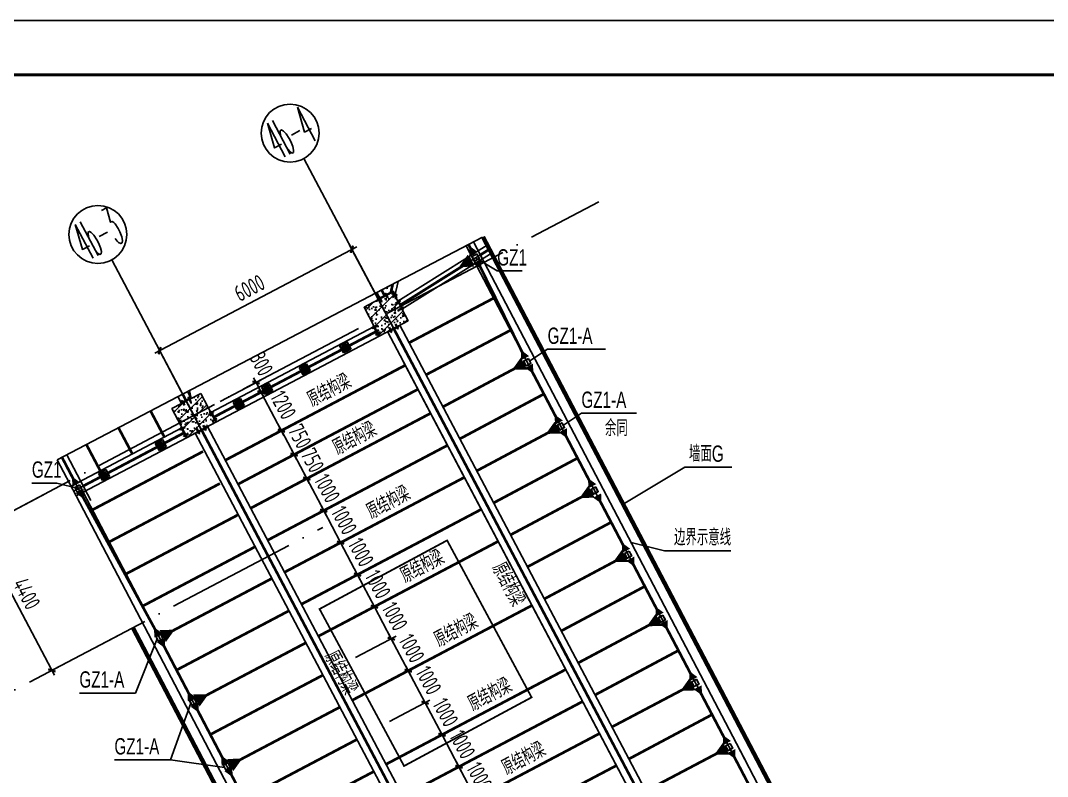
# Model space of a CAD drawing. Extents: x -803796 to -501762, y -1479216 to -846035.
# Drawn here: x -576215 to -547859, y -1154257 to -1133376 of the extents above; entities that cross this region are included whole.
import ezdxf
from ezdxf.enums import TextEntityAlignment as Align

# ---------------------------------------------------------------- set-up
doc = ezdxf.new("R2010")
doc.units = 0
doc.header["$LTSCALE"] = 1500
for name, pattern in [('5102-12$0$5102-12$0$5102-12$0$DASH', [0.35, 0.25, -0.1]), ('ACAD_ISO04W100', [30, 24, -3, 0, -3]), ('CENTER', [2, 1.25, -0.25, 0.25, -0.25]), ('XREF-GRID-04区$0$ACAD_ISO04W100', [30, 24, -3, 0, -3])]:
    doc.linetypes.add(name, pattern=pattern)
doc.layers.get('0').update_dxf_attribs({"linetype": 'CONTINUOUS'})
doc.layers.get('Defpoints').update_dxf_attribs({"linetype": 'CONTINUOUS'})
for name, color, linetype in [('A-DOTE', 14, 'ACAD_ISO04W100'), ('AR-INT DECO', 140, 'CONTINUOUS'), ('BORDER', 7, 'CONTINUOUS'), ('C18', 4, 'CENTER'), ('DIM', 3, 'CONTINUOUS'), ('HATCH', 254, 'CONTINUOUS'), ('L18', 6, 'CONTINUOUS'), ('L25', 7, 'CONTINUOUS'), ('M3', 2, 'CONTINUOUS'), ('P-WALL-NEW', 4, 'CONTINUOUS'), ('P-WALL-ORIG', 6, 'CONTINUOUS'), ('P-银幕', 3, 'CONTINUOUS'), ('STPM_RBEAM_SIG', 2, 'CONTINUOUS'), ('STPM_SBEAM_THICK', 2, 'CONTINUOUS'), ('struc', 161, 'CONTINUOUS'), ('TEXT', 7, 'CONTINUOUS'), ('XREF-GRID-04区$0$A-DOTE', 14, 'XREF-GRID-04区$0$ACAD_ISO04W100'), ('XREF-GRID-04区$0$AXIS', 3, 'CONTINUOUS')]:
    doc.layers.add(name, color=color, linetype=linetype)
doc.layers.add('点画线', color=1, linetype='CENTER', lineweight=13)
doc.layers.add('粗实线', color=7, linetype='CONTINUOUS', lineweight=30)
doc.styles.add('TSSD_Dimension', font='Tssdeng.shx', dxfattribs={"width": 0.7, "bigfont": 'hztxt.shx'})
doc.styles.add('TSSD_Label', font='tj03-romans1.shx', dxfattribs={"width": 0.7, "bigfont": 'hztxt.shx'})
doc.styles.add('TSSD_NORM', font='tssdeng.shx', dxfattribs={"width": 0.7, "bigfont": 'hztxt.shx'})
doc.styles.add('XREF-GRID-04区$0$_TCH_AXIS', font='COMPLEX', dxfattribs={"bigfont": 'GBCBIG'})
doc.dimstyles.new('TSSD_150_150', dxfattribs={"dimtxt": 450, "dimasz": 150, "dimexe": 150, "dimexo": 375, "dimgap": 150, "dimtad": 1, "dimdec": 0, "dimzin": 0, "dimdsep": 46, "dimtxsty": 'TSSD_Dimension', "dimblk": 'ARCHTICK', "dimblk1": 'ARCHTICK', "dimblk2": 'ARCHTICK', "dimcen": 0, "dimdle": 150, "dimclrt": 7, "dimadec": 0, "dimazin": 0, "dimtfac": 1, "dimtdec": 0, "dimtix": 1, "dimtmove": 2, "dimatfit": 3, "dimfxl": 1, "dimtolj": 1, "dimtzin": 0, "dimarcsym": 0})
pattern_1 = [(50, (-405757.94, -1261522.15), (358.6301, -31.37607), [37.5, -412.5]), (355, (-405757.94, -1261522.15), (-69.37567, 376.09607), [30, -330]), (100.4514, (-405728.05, -1261524.77), (289.2547, 344.7198), [31.8701, -350.57106]), (46.1842, (-405757.94, -1261422.15), (533.6205, -82.7595), [56.25, -618.75]), (96.6356, (-405713.47, -1261429.05), (467.3314, 487.059), [47.8051, -525.8565]), (351.1842, (-405757.94, -1261422.15), (467.331, 487.0593), [45, -495]), (21, (-405707.94, -1261447.15), (298.45353, -201.30945), [37.5, -412.5]), (326, (-405707.94, -1261447.15), (121.65767, 362.575), [30, -330]), (71.4514, (-405683.07, -1261463.93), (420.1113, 161.26525), [31.8701, -350.57106]), (37.5, (-405757.94, -1261522.15), (6.07993, 166.44693), [0, -326, 0, -335, 0, -331.25]), (7.5, (-405757.94, -1261522.15), (131.53477, 197.20586), [0, -191, 0, -318.5, 0, -126.25]), (327.5, (-405869.44, -1261522.15), (266.91122, -11.27744), [0, -125, 0, -390, 0, -517.5]), (317.5, (-405919.44, -1261522.15), (291.59308, 50.0525), [0, -162.5, 0, -259, 0, -367.5]), (45, (-405757.94, -1261522.15), (-176.7767, 176.7767), [])]

# ---------------------------------------------------------------- blocks, each defined once
blk = doc.blocks.new('A$C47E14B26')
at = {"layer": '点画线'}
for p, q in [((358, 912), (358, -1338)), ((1483, -213), (-767, -213))]:
    blk.add_line(p, q, dxfattribs=at)
at = {"layer": '粗实线'}
for p, q in [((-767, 912), (1483, 912)), ((-767, 912), (-767, -1338)), ((-317, -813), (-317, 387)), ((-167, -813), (-167, 387)), ((883, -813), (883, 387)), ((1033, 387), (1033, -813)), ((1483, 912), (1483, -1338)), ((-767, -1338), (1483, -1338))]:
    blk.add_line(p, q, dxfattribs=at)
for centre, start, end in [((-242, 387), 0, 180), ((958, 387), 0, 180), ((-242, -813), 180, 0), ((958, -813), 180, 0)]:
    blk.add_arc(centre, 75, start, end, dxfattribs=at)
blk = doc.blocks.new('gdf')
h = blk.add_hatch(color=4)
edge = h.paths.add_edge_path()
edge.add_arc((75802667.5, 175120681), 80, 0, 360)
at = {"color": 4}
blk.add_circle((75802667.5, 175120681), 80, dxfattribs=at)
blk = doc.blocks.new('_ArchTick')
at = {"color": 0, "linetype": 'ByBlock', "const_width": 0.4}
blk.add_lwpolyline([(-0.5, -0.5), (0.5, 0.5)], dxfattribs=at)
blk = doc.blocks.new('*D765')
at = {"layer": 'Defpoints', "color": 0, "transparency": 16777216}
for p in [(-575170, -1146258), (-577404, -1147437), (-573116, -1150149)]:
    blk.add_point(p, dxfattribs=at)
at = {"layer": 'DIM', "color": 0, "lineweight": -2, "transparency": 16777216}
for p, q in [((-575502, -1146433), (-577536, -1147507)), ((-575280, -1151461), (-577474, -1147304)), ((-573448, -1150324), (-575482, -1151398))]:
    blk.add_line(p, q, dxfattribs=at)
at = {"layer": 'DIM', "color": 0, "lineweight": -2, "transparency": 16777216, "xscale": 150, "yscale": 150, "zscale": 150}
for p, rotation in [((-577404, -1147437), 117.8262450789864), ((-575350, -1151328), 297.8262450789863)]:
    blk.add_blockref('_ArchTick', p, dxfattribs=dict(at, rotation=rotation))
at = {"layer": 'DIM', "color": 7, "transparency": 16777216, "insert": (-576045, -1149207), "char_height": 450, "attachment_point": 5, "rotation": 297.8262, "style": 'TSSD_Dimension'}
blk.add_mtext('\\A1;4400', dxfattribs=at)
blk = doc.blocks.new('*D766')
at = {"layer": 'Defpoints', "color": 0, "transparency": 16777216}
for p in [(-567066, -1139694), (-566122, -1141482), (-571429, -1144283)]:
    blk.add_point(p, dxfattribs=at)
at = {"layer": 'DIM', "color": 0, "lineweight": -2, "transparency": 16777216}
for p, q in [((-566297, -1141151), (-567136, -1139562)), ((-572505, -1142565), (-566933, -1139624)), ((-571604, -1143951), (-572442, -1142363))]:
    blk.add_line(p, q, dxfattribs=at)
at = {"layer": 'DIM', "color": 0, "lineweight": -2, "transparency": 16777216, "xscale": 150, "yscale": 150, "zscale": 150}
for p, rotation in [((-567066, -1139694), 27.82624507860086), ((-572372, -1142495), 207.8262450786009)]:
    blk.add_blockref('_ArchTick', p, dxfattribs=dict(at, rotation=rotation))
at = {"layer": 'DIM', "color": 7, "transparency": 16777216, "insert": (-569894, -1140763), "char_height": 450, "attachment_point": 5, "rotation": 27.8262, "style": 'TSSD_Dimension'}
blk.add_mtext('\\A1;6000', dxfattribs=at)
blk = doc.blocks.new('LMM12A')
at = {"layer": 'L18'}
for p, q in [((0, 8), (0, -8)), ((10, 10), (1, 10)), ((10, 5), (1, 5)), ((11, 8), (11, -8)), ((10, -5), (1, -5)), ((10, -10), (1, -10))]:
    blk.add_line(p, q, dxfattribs=at)
for centre, radius, start, end in [((4, 8), 3.74, 136, 224), ((13, 0), 13.4, 157.1584, 202.8416), ((7, 8), 3.74, 316, 44), ((-3, 0), 13.4, 337.1584, 22.8416), ((4, -8), 3.74, 136, 224), ((7, -8), 3.74, 316, 44)]:
    blk.add_arc(centre, radius, start, end, dxfattribs=at)
blk = doc.blocks.new('A$C40232FC0')
blk.add_lwpolyline([(0, 82), (300, 82), (300, 102), (0, 102)], close=True)
at = {"layer": 'C18'}
for p, q in [((50, 0), (50, 145)), ((250, 0), (250, 145))]:
    blk.add_line(p, q, dxfattribs=at)
at = {"layer": 'L18'}
for p, q in [((39, 0), (39, 102)), ((41, 127), (41, 149)), ((41, 149), (59, 149)), ((43, 0), (43, 102)), ((45, 128), (45, 149)), ((55, 128), (55, 149)), ((57, 0), (57, 102)), ((59, 127), (59, 149)), ((60, 0), (60, 102)), ((239, 0), (239, 102)), ((241, 127), (241, 149)), ((241, 149), (259, 149)), ((243, 0), (243, 102)), ((245, 128), (245, 149)), ((255, 128), (255, 149)), ((257, 0), (257, 102)), ((259, 127), (259, 149)), ((260, 0), (260, 102))]:
    blk.add_line(p, q, dxfattribs=at)
at = {"layer": 'L25'}
for p, q in [((17, 102), (17, 110)), ((17, 110), (83, 110)), ((83, 102), (17, 102)), ((83, 110), (83, 102)), ((217, 102), (217, 110)), ((217, 110), (283, 110)), ((283, 102), (217, 102)), ((283, 110), (283, 102))]:
    blk.add_line(p, q, dxfattribs=at)
at = {"layer": 'L18', "extrusion": (0, 0, -1), "xscale": 1.666666666686069, "yscale": 1.666666666686069, "zscale": -1.666666666666666, "rotation": 90}
for p in [(-50, 110), (-250, 110)]:
    blk.add_blockref('LMM12A', p, dxfattribs=at)
blk = doc.blocks.new('A$C5A2A551F')
blk.add_lwpolyline([(1900, 5168), (1900, 668), (0, 668), (0, 468), (2100, 468), (2100, 5168)], close=True)
at = {"layer": 'C18'}
for p, q in [((1080, 4668), (2525, 4668)), ((700, 1488), (700, 43)), ((1080, 2668), (2525, 2668))]:
    blk.add_line(p, q, dxfattribs=at)
at = {"layer": 'L18'}
for p, q in [((1080, 4773), (2100, 4773)), ((1080, 4740), (2100, 4740)), ((1080, 4596), (2100, 4596)), ((1080, 4563), (2100, 4563)), ((2346, 4755), (2568, 4755)), ((2346, 4581), (2568, 4581)), ((2363, 4722), (2568, 4722)), ((2363, 4615), (2568, 4615)), ((2568, 4755), (2568, 4581)), ((595, 1488), (595, 468)), ((613, 222), (613, 0)), ((787, 0), (613, 0)), ((628, 1488), (628, 468)), ((647, 205), (647, 0)), ((754, 205), (754, 0)), ((772, 1488), (772, 468)), ((787, 222), (787, 0)), ((805, 1488), (805, 468)), ((1080, 2773), (2100, 2773)), ((1080, 2740), (2100, 2740)), ((1080, 2596), (2100, 2596)), ((1080, 2563), (2100, 2563)), ((2346, 2755), (2568, 2755)), ((2346, 2581), (2568, 2581)), ((2363, 2722), (2568, 2722)), ((2363, 2615), (2568, 2615)), ((2568, 2755), (2568, 2581))]:
    blk.add_line(p, q, dxfattribs=at)
at = {"layer": 'L25'}
for p, q in [((2100, 4335), (2100, 5001)), ((2100, 5001), (2183, 5001)), ((2183, 4335), (2100, 4335)), ((2100, 2335), (2100, 3001)), ((2100, 3001), (2183, 3001)), ((2183, 5001), (2183, 4335)), ((2183, 3001), (2183, 2335)), ((367, 468), (1033, 468)), ((367, 385), (367, 468)), ((1033, 385), (367, 385)), ((1033, 468), (1033, 385)), ((2183, 2335), (2100, 2335))]:
    blk.add_line(p, q, dxfattribs=at)
at = {"layer": 'L18', "extrusion": (0, 0, -1), "xscale": 16.66666666686069, "yscale": 16.66666666686069, "zscale": -16.66666666666666}
for p, rotation in [((-2183, 4668), 180.000010487033), ((-2183, 2668), 180.000010487033), ((-700, 385), 270.000010487033)]:
    blk.add_blockref('LMM12A', p, dxfattribs=dict(at, rotation=rotation))
blk = doc.blocks.new('*D749')
at = {"layer": 'Defpoints', "color": 0, "transparency": 16777216}
for p in [(-570891, -1144338, -3), (-569011, -1144703), (-570330, -1145400)]:
    blk.add_point(p, dxfattribs=at)
at = {"layer": 'DIM', "color": 0, "lineweight": -2, "transparency": 16777216}
for p, q in [((-570559, -1144163), (-569438, -1143572)), ((-569641, -1143509), (-568941, -1144836)), ((-569999, -1145224), (-568878, -1144633))]:
    blk.add_line(p, q, dxfattribs=at)
at = {"layer": 'DIM', "color": 0, "lineweight": -2, "transparency": 16777216, "xscale": 150, "yscale": 150, "zscale": 150}
for p, rotation in [((-569571, -1143642), 117.8262450789461), ((-569011, -1144703), 297.826245078946)]:
    blk.add_blockref('_ArchTick', p, dxfattribs=dict(at, rotation=rotation))
at = {"layer": 'DIM', "color": 7, "transparency": 16777216, "insert": (-568959, -1143997), "char_height": 450, "attachment_point": 5, "rotation": 297.8262, "style": 'TSSD_Dimension'}
blk.add_mtext('\\A1;1200', dxfattribs=at)
blk = doc.blocks.new('*D750')
at = {"layer": 'Defpoints', "color": 0, "transparency": 16777216}
for p in [(-569711, -1143376), (-571031, -1144073), (-570891, -1144338)]:
    blk.add_point(p, dxfattribs=at)
at = {"layer": 'DIM', "color": 0, "lineweight": -2, "transparency": 16777216}
for p, q in [((-569711, -1143376), (-569781, -1143244)), ((-570699, -1143898), (-569578, -1143306)), ((-570559, -1144163), (-569438, -1143572)), ((-569571, -1143642), (-569711, -1143376)), ((-569571, -1143642), (-569501, -1143774))]:
    blk.add_line(p, q, dxfattribs=at)
at = {"layer": 'DIM', "color": 0, "lineweight": -2, "transparency": 16777216, "xscale": 150, "yscale": 150, "zscale": 150}
for p, rotation in [((-569711, -1143376), 297.8262450789403), ((-569571, -1143642), 117.8262450789404)]:
    blk.add_blockref('_ArchTick', p, dxfattribs=dict(at, rotation=rotation))
at = {"layer": 'DIM', "color": 7, "transparency": 16777216, "insert": (-569560, -1142859), "char_height": 450, "attachment_point": 5, "rotation": 297.8262, "style": 'TSSD_Dimension'}
blk.add_mtext('\\A1;300', dxfattribs=at)
blk = doc.blocks.new('*D751')
at = {"layer": 'Defpoints', "color": 0, "transparency": 16777216}
for p in [(-570330, -1145400), (-568661, -1145366), (-569980, -1146063)]:
    blk.add_point(p, dxfattribs=at)
at = {"layer": 'DIM', "color": 0, "lineweight": -2, "transparency": 16777216}
for p, q in [((-569999, -1145224), (-568878, -1144633)), ((-569011, -1144703), (-569081, -1144570)), ((-569011, -1144703), (-568661, -1145366)), ((-569649, -1145888), (-568528, -1145296)), ((-568661, -1145366), (-568591, -1145499))]:
    blk.add_line(p, q, dxfattribs=at)
at = {"layer": 'DIM', "color": 0, "lineweight": -2, "transparency": 16777216, "xscale": 150, "yscale": 150, "zscale": 150}
for p, rotation in [((-569011, -1144703), 297.8262450789006), ((-568661, -1145366), 117.8262450789006)]:
    blk.add_blockref('_ArchTick', p, dxfattribs=dict(at, rotation=rotation))
at = {"layer": 'DIM', "color": 7, "transparency": 16777216, "insert": (-568504, -1144860), "char_height": 450, "attachment_point": 5, "rotation": 297.8262, "style": 'TSSD_Dimension'}
blk.add_mtext('\\A1;750', dxfattribs=at)
blk = doc.blocks.new('*D752')
at = {"layer": 'Defpoints', "color": 0, "transparency": 16777216}
for p in [(-569980, -1146063), (-568311, -1146029), (-569630, -1146726)]:
    blk.add_point(p, dxfattribs=at)
at = {"layer": 'DIM', "color": 0, "lineweight": -2, "transparency": 16777216}
for p, q in [((-568661, -1145366), (-568731, -1145234)), ((-569649, -1145888), (-568528, -1145296)), ((-568661, -1145366), (-568311, -1146029)), ((-569299, -1146551), (-568178, -1145959)), ((-568311, -1146029), (-568241, -1146162))]:
    blk.add_line(p, q, dxfattribs=at)
at = {"layer": 'DIM', "color": 0, "lineweight": -2, "transparency": 16777216, "xscale": 150, "yscale": 150, "zscale": 150}
for p, rotation in [((-568661, -1145366), 297.8262450781705), ((-568311, -1146029), 117.8262450781705)]:
    blk.add_blockref('_ArchTick', p, dxfattribs=dict(at, rotation=rotation))
at = {"layer": 'DIM', "color": 7, "transparency": 16777216, "insert": (-568154, -1145523), "char_height": 450, "attachment_point": 5, "rotation": 297.8262, "style": 'TSSD_Dimension'}
blk.add_mtext('\\A1;750', dxfattribs=at)
blk = doc.blocks.new('*D753')
at = {"layer": 'Defpoints', "color": 0, "transparency": 16777216}
for p in [(-569630, -1146726), (-567844, -1146914), (-569163, -1147610)]:
    blk.add_point(p, dxfattribs=at)
at = {"layer": 'DIM', "color": 0, "lineweight": -2, "transparency": 16777216}
for p, q in [((-569299, -1146551), (-568178, -1145959)), ((-568311, -1146029), (-568381, -1145897)), ((-568311, -1146029), (-567844, -1146914)), ((-568832, -1147435), (-567711, -1146844)), ((-567844, -1146914), (-567774, -1147047))]:
    blk.add_line(p, q, dxfattribs=at)
at = {"layer": 'DIM', "color": 0, "lineweight": -2, "transparency": 16777216, "xscale": 150, "yscale": 150, "zscale": 150}
for p, rotation in [((-568311, -1146029), 297.8262450781705), ((-567844, -1146914), 117.8262450781705)]:
    blk.add_blockref('_ArchTick', p, dxfattribs=dict(at, rotation=rotation))
at = {"layer": 'DIM', "color": 7, "transparency": 16777216, "insert": (-567746, -1146297), "char_height": 450, "attachment_point": 5, "rotation": 297.8262, "style": 'TSSD_Dimension'}
blk.add_mtext('\\A1;1000', dxfattribs=at)
blk = doc.blocks.new('*D754')
at = {"layer": 'Defpoints', "color": 0, "transparency": 16777216}
for p in [(-569163, -1147610), (-567377, -1147798), (-568697, -1148495)]:
    blk.add_point(p, dxfattribs=at)
at = {"layer": 'DIM', "color": 0, "lineweight": -2, "transparency": 16777216}
for p, q in [((-568832, -1147435), (-567711, -1146844)), ((-567844, -1146914), (-567914, -1146781)), ((-567844, -1146914), (-567377, -1147798)), ((-568365, -1148320), (-567244, -1147728)), ((-567377, -1147798), (-567307, -1147931))]:
    blk.add_line(p, q, dxfattribs=at)
at = {"layer": 'DIM', "color": 0, "lineweight": -2, "transparency": 16777216, "xscale": 150, "yscale": 150, "zscale": 150}
for p, rotation in [((-567844, -1146914), 297.8262450781705), ((-567377, -1147798), 117.8262450781705)]:
    blk.add_blockref('_ArchTick', p, dxfattribs=dict(at, rotation=rotation))
at = {"layer": 'DIM', "color": 7, "transparency": 16777216, "insert": (-567279, -1147181), "char_height": 450, "attachment_point": 5, "rotation": 297.8262, "style": 'TSSD_Dimension'}
blk.add_mtext('\\A1;1000', dxfattribs=at)
blk = doc.blocks.new('*D755')
at = {"layer": 'Defpoints', "color": 0, "transparency": 16777216}
for p in [(-568697, -1148495), (-566910, -1148683), (-568230, -1149379)]:
    blk.add_point(p, dxfattribs=at)
at = {"layer": 'DIM', "color": 0, "lineweight": -2, "transparency": 16777216}
for p, q in [((-568365, -1148320), (-567244, -1147728)), ((-567377, -1147798), (-567447, -1147666)), ((-567377, -1147798), (-566910, -1148683)), ((-567898, -1149204), (-566778, -1148613)), ((-566910, -1148683), (-566840, -1148815))]:
    blk.add_line(p, q, dxfattribs=at)
at = {"layer": 'DIM', "color": 0, "lineweight": -2, "transparency": 16777216, "xscale": 150, "yscale": 150, "zscale": 150}
for p, rotation in [((-567377, -1147798), 297.8262450781705), ((-566910, -1148683), 117.8262450781705)]:
    blk.add_blockref('_ArchTick', p, dxfattribs=dict(at, rotation=rotation))
at = {"layer": 'DIM', "color": 7, "transparency": 16777216, "insert": (-566812, -1148065), "char_height": 450, "attachment_point": 5, "rotation": 297.8262, "style": 'TSSD_Dimension'}
blk.add_mtext('\\A1;1000', dxfattribs=at)
blk = doc.blocks.new('*D756')
at = {"layer": 'Defpoints', "color": 0, "transparency": 16777216}
for p in [(-568230, -1149379), (-566443, -1149567), (-567763, -1150264)]:
    blk.add_point(p, dxfattribs=at)
at = {"layer": 'DIM', "color": 0, "lineweight": -2, "transparency": 16777216}
for p, q in [((-567898, -1149204), (-566778, -1148613)), ((-566910, -1148683), (-566980, -1148550)), ((-566910, -1148683), (-566443, -1149567)), ((-567431, -1150089), (-566311, -1149497)), ((-566443, -1149567), (-566373, -1149700))]:
    blk.add_line(p, q, dxfattribs=at)
at = {"layer": 'DIM', "color": 0, "lineweight": -2, "transparency": 16777216, "xscale": 150, "yscale": 150, "zscale": 150}
for p, rotation in [((-566910, -1148683), 297.8262450781705), ((-566443, -1149567), 117.8262450781705)]:
    blk.add_blockref('_ArchTick', p, dxfattribs=dict(at, rotation=rotation))
at = {"layer": 'DIM', "color": 7, "transparency": 16777216, "insert": (-566345, -1148950), "char_height": 450, "attachment_point": 5, "rotation": 297.8262, "style": 'TSSD_Dimension'}
blk.add_mtext('\\A1;1000', dxfattribs=at)
blk = doc.blocks.new('*D757')
at = {"layer": 'Defpoints', "color": 0, "transparency": 16777216}
for p in [(-567763, -1150264), (-565977, -1150451), (-567296, -1151148)]:
    blk.add_point(p, dxfattribs=at)
at = {"layer": 'DIM', "color": 0, "lineweight": -2, "transparency": 16777216}
for p, q in [((-567431, -1150089), (-566311, -1149497)), ((-566443, -1149567), (-566513, -1149434)), ((-566443, -1149567), (-565977, -1150451)), ((-566965, -1150973), (-565844, -1150381)), ((-565977, -1150451), (-565907, -1150584))]:
    blk.add_line(p, q, dxfattribs=at)
at = {"layer": 'DIM', "color": 0, "lineweight": -2, "transparency": 16777216, "xscale": 150, "yscale": 150, "zscale": 150}
for p, rotation in [((-566443, -1149567), 297.8262450781705), ((-565977, -1150451), 117.8262450781705)]:
    blk.add_blockref('_ArchTick', p, dxfattribs=dict(at, rotation=rotation))
at = {"layer": 'DIM', "color": 7, "transparency": 16777216, "insert": (-565878, -1149834), "char_height": 450, "attachment_point": 5, "rotation": 297.8262, "style": 'TSSD_Dimension'}
blk.add_mtext('\\A1;1000', dxfattribs=at)
blk = doc.blocks.new('*D758')
at = {"layer": 'Defpoints', "color": 0, "transparency": 16777216}
for p in [(-567296, -1151148), (-565510, -1151336), (-566830, -1152032)]:
    blk.add_point(p, dxfattribs=at)
at = {"layer": 'DIM', "color": 0, "lineweight": -2, "transparency": 16777216}
for p, q in [((-566965, -1150973), (-565844, -1150381)), ((-565977, -1150451), (-566047, -1150319)), ((-565977, -1150451), (-565510, -1151336)), ((-566498, -1151857), (-565377, -1151266)), ((-565510, -1151336), (-565440, -1151468))]:
    blk.add_line(p, q, dxfattribs=at)
at = {"layer": 'DIM', "color": 0, "lineweight": -2, "transparency": 16777216, "xscale": 150, "yscale": 150, "zscale": 150}
for p, rotation in [((-565977, -1150451), 297.8262450781705), ((-565510, -1151336), 117.8262450781705)]:
    blk.add_blockref('_ArchTick', p, dxfattribs=dict(at, rotation=rotation))
at = {"layer": 'DIM', "color": 7, "transparency": 16777216, "insert": (-565412, -1150718), "char_height": 450, "attachment_point": 5, "rotation": 297.8262, "style": 'TSSD_Dimension'}
blk.add_mtext('\\A1;1000', dxfattribs=at)
blk = doc.blocks.new('*D759')
at = {"layer": 'Defpoints', "color": 0, "transparency": 16777216}
for p in [(-566830, -1152032), (-565043, -1152220), (-566363, -1152917)]:
    blk.add_point(p, dxfattribs=at)
at = {"layer": 'DIM', "color": 0, "lineweight": -2, "transparency": 16777216}
for p, q in [((-565510, -1151336), (-565580, -1151203)), ((-566498, -1151857), (-565377, -1151266)), ((-565510, -1151336), (-565043, -1152220)), ((-566031, -1152742), (-564910, -1152150)), ((-565043, -1152220), (-564973, -1152353))]:
    blk.add_line(p, q, dxfattribs=at)
at = {"layer": 'DIM', "color": 0, "lineweight": -2, "transparency": 16777216, "xscale": 150, "yscale": 150, "zscale": 150}
for p, rotation in [((-565510, -1151336), 297.8262450781705), ((-565043, -1152220), 117.8262450781705)]:
    blk.add_blockref('_ArchTick', p, dxfattribs=dict(at, rotation=rotation))
at = {"layer": 'DIM', "color": 7, "transparency": 16777216, "insert": (-564945, -1151603), "char_height": 450, "attachment_point": 5, "rotation": 297.8262, "style": 'TSSD_Dimension'}
blk.add_mtext('\\A1;1000', dxfattribs=at)
blk = doc.blocks.new('*D760')
at = {"layer": 'Defpoints', "color": 0, "transparency": 16777216}
for p in [(-566363, -1152917), (-564576, -1153104), (-565896, -1153801)]:
    blk.add_point(p, dxfattribs=at)
at = {"layer": 'DIM', "color": 0, "lineweight": -2, "transparency": 16777216}
for p, q in [((-566031, -1152742), (-564910, -1152150)), ((-565043, -1152220), (-565113, -1152087)), ((-565043, -1152220), (-564576, -1153104)), ((-565564, -1153626), (-564444, -1153034)), ((-564576, -1153104), (-564506, -1153237))]:
    blk.add_line(p, q, dxfattribs=at)
at = {"layer": 'DIM', "color": 0, "lineweight": -2, "transparency": 16777216, "xscale": 150, "yscale": 150, "zscale": 150}
for p, rotation in [((-565043, -1152220), 297.8262450781705), ((-564576, -1153104), 117.8262450781705)]:
    blk.add_blockref('_ArchTick', p, dxfattribs=dict(at, rotation=rotation))
at = {"layer": 'DIM', "color": 7, "transparency": 16777216, "insert": (-564478, -1152487), "char_height": 450, "attachment_point": 5, "rotation": 297.8262, "style": 'TSSD_Dimension'}
blk.add_mtext('\\A1;1000', dxfattribs=at)
blk = doc.blocks.new('*D761')
at = {"layer": 'Defpoints', "color": 0, "transparency": 16777216}
for p in [(-565896, -1153801), (-564109, -1153989), (-565429, -1154685)]:
    blk.add_point(p, dxfattribs=at)
at = {"layer": 'DIM', "color": 0, "lineweight": -2, "transparency": 16777216}
for p, q in [((-565564, -1153626), (-564444, -1153034)), ((-564576, -1153104), (-564646, -1152972)), ((-564576, -1153104), (-564109, -1153989)), ((-565098, -1154510), (-563977, -1153919)), ((-564109, -1153989), (-564039, -1154121))]:
    blk.add_line(p, q, dxfattribs=at)
at = {"layer": 'DIM', "color": 0, "lineweight": -2, "transparency": 16777216, "xscale": 150, "yscale": 150, "zscale": 150}
for p, rotation in [((-564576, -1153104), 297.8262450781705), ((-564109, -1153989), 117.8262450781705)]:
    blk.add_blockref('_ArchTick', p, dxfattribs=dict(at, rotation=rotation))
at = {"layer": 'DIM', "color": 7, "transparency": 16777216, "insert": (-564011, -1153372), "char_height": 450, "attachment_point": 5, "rotation": 297.8262, "style": 'TSSD_Dimension'}
blk.add_mtext('\\A1;1000', dxfattribs=at)
blk = doc.blocks.new('*D762')
at = {"layer": 'Defpoints', "color": 0, "transparency": 16777216}
for p in [(-565429, -1154685), (-563643, -1154873), (-564962, -1155570)]:
    blk.add_point(p, dxfattribs=at)
at = {"layer": 'DIM', "color": 0, "lineweight": -2, "transparency": 16777216}
for p, q in [((-565098, -1154510), (-563977, -1153919)), ((-564109, -1153989), (-564179, -1153856)), ((-564109, -1153989), (-563643, -1154873)), ((-564631, -1155395), (-563510, -1154803)), ((-563643, -1154873), (-563573, -1155006))]:
    blk.add_line(p, q, dxfattribs=at)
at = {"layer": 'DIM', "color": 0, "lineweight": -2, "transparency": 16777216, "xscale": 150, "yscale": 150, "zscale": 150}
for p, rotation in [((-564109, -1153989), 297.8262450781705), ((-563643, -1154873), 117.8262450781705)]:
    blk.add_blockref('_ArchTick', p, dxfattribs=dict(at, rotation=rotation))
at = {"layer": 'DIM', "color": 7, "transparency": 16777216, "insert": (-563544, -1154256), "char_height": 450, "attachment_point": 5, "rotation": 297.8262, "style": 'TSSD_Dimension'}
blk.add_mtext('\\A1;1000', dxfattribs=at)
blk = doc.blocks.new('*D767')
at = {"layer": 'Defpoints', "color": 0, "transparency": 16777216}
for p in [(-578686, -1148114), (-580920, -1149293), (-566783, -1170665)]:
    blk.add_point(p, dxfattribs=at)
at = {"layer": 'DIM', "color": 0, "lineweight": -2, "transparency": 16777216}
for p, q in [((-579018, -1148289), (-581052, -1149363)), ((-568947, -1171977), (-580990, -1149160)), ((-567114, -1170840), (-569149, -1171914))]:
    blk.add_line(p, q, dxfattribs=at)
at = {"layer": 'DIM', "color": 0, "lineweight": -2, "transparency": 16777216, "xscale": 150, "yscale": 150, "zscale": 150}
for p, rotation in [((-580920, -1149293), 117.8262450789879), ((-569017, -1171844), 297.826245078988)]:
    blk.add_blockref('_ArchTick', p, dxfattribs=dict(at, rotation=rotation))
at = {"layer": 'DIM', "color": 7, "transparency": 16777216, "insert": (-574636, -1160393), "char_height": 450, "attachment_point": 5, "rotation": 297.8262, "style": 'TSSD_Dimension'}
blk.add_mtext('\\A1;25500', dxfattribs=at)

msp = doc.modelspace()

# ---------------------------------------------------------------- hatches: boundary and pattern name
at = {"layer": 'HATCH'}
h = msp.add_hatch(dxfattribs=at)
h.set_pattern_fill('ARMORED', color=256, scale=50, style=0)
h.set_pattern_definition(pattern_1)
h.paths.add_polyline_path([(-565934.5, -1140874.3), (-565514.4, -1141670.2), (-566310.3, -1142090.3), (-566730.4, -1141294.4)])
h = msp.add_hatch(dxfattribs=at)
h.set_pattern_fill('ARMORED', color=256, scale=50, style=0)
h.set_pattern_definition(pattern_1)
h.paths.add_polyline_path([(-571240.7, -1143675), (-570820.6, -1144470.9), (-571616.5, -1144891.1), (-572036.6, -1144095.1)])
h = msp.add_hatch(dxfattribs=at)
h.set_pattern_fill('ARMORED', color=256, scale=50, style=0)
h.set_pattern_definition(pattern_1)
h.paths.add_polyline_path([(-571240.7, -1143675), (-570820.6, -1144470.9), (-571616.5, -1144891.1), (-572036.6, -1144095.1)])

# ---------------------------------------------------------------- linework, layer by layer
for p, q in [((-563588.6, -1139889.9, -3.1), (-563714.8, -1139971.1, -3.1)), ((-574484.6, -1146235.8, -3.1), (-574750.3, -1146375, -3.1)), ((-572069.4, -1153800.3, -3.1), (-570582.7, -1154010, -3.1))]:
    msp.add_line(p, q)
at = {"elevation": -3.1}
for points in [[(-563615.4, -1139820.8), (-563545.7, -1139953.7), (-563678.6, -1140023.3), (-563748.2, -1139890.5)], [(-563617.5, -1139827.6), (-563552.5, -1139951.6), (-563676.5, -1140016.6), (-563741.5, -1139892.6)], [(-562189.5, -1142714.3), (-562119.8, -1142847.1), (-562252.7, -1142916.8), (-562322.3, -1142783.9)], [(-562191.6, -1142721), (-562126.6, -1142845), (-562250.6, -1142910), (-562315.6, -1142786.1)], [(-561262.5, -1144486.5), (-561192.8, -1144619.4), (-561325.7, -1144689), (-561395.3, -1144556.2)], [(-561264.6, -1144493.3), (-561199.6, -1144617.2), (-561323.6, -1144682.3), (-561388.6, -1144558.3)], [(-574585.8, -1146204.2), (-574516.2, -1146337.1), (-574649.1, -1146406.6), (-574718.7, -1146273.8)], [(-574587.9, -1146210.9), (-574523, -1146335), (-574647, -1146399.9), (-574711.9, -1146275.9)], [(-560333.7, -1146257.8), (-560264.1, -1146390.6), (-560396.9, -1146460.3), (-560466.6, -1146327.5)], [(-560335.9, -1146264.6), (-560270.8, -1146388.5), (-560394.8, -1146453.6), (-560459.8, -1146329.6)], [(-559406.7, -1148030), (-559337.1, -1148162.8), (-559469.9, -1148232.5), (-559539.6, -1148099.6)], [(-559408.8, -1148036.7), (-559343.8, -1148160.7), (-559467.8, -1148225.7), (-559532.8, -1148101.8)], [(-558476.3, -1149800.4), (-558406.6, -1149933.2), (-558539.5, -1150002.9), (-558609.1, -1149870)], [(-558478.4, -1149807.1), (-558413.4, -1149931.1), (-558537.4, -1149996.1), (-558602.4, -1149872.2)], [(-572343.9, -1150322.5), (-572274.3, -1150455.4), (-572407.2, -1150525), (-572476.8, -1150392.1)], [(-572346, -1150329.2), (-572281, -1150453.3), (-572405.1, -1150518.2), (-572470, -1150394.2)], [(-557549.2, -1151572.6), (-557479.6, -1151705.4), (-557612.4, -1151775.1), (-557682.1, -1151642.2)], [(-557551.4, -1151579.3), (-557486.3, -1151703.3), (-557610.3, -1151768.3), (-557675.3, -1151644.3)], [(-571417.1, -1152093.4), (-571347.5, -1152226.2), (-571480.4, -1152295.8), (-571550, -1152162.9)], [(-571419.2, -1152100.1), (-571354.3, -1152224.1), (-571478.3, -1152289.1), (-571543.3, -1152165.1)], [(-556618.8, -1153343), (-556549.2, -1153475.8), (-556682, -1153545.5), (-556751.7, -1153412.6)], [(-556620.9, -1153349.7), (-556555.9, -1153473.7), (-556679.9, -1153538.7), (-556744.9, -1153414.7)], [(-570484.6, -1153874), (-570415, -1154006.9), (-570547.9, -1154076.5), (-570617.5, -1153943.6)], [(-570486.7, -1153880.8), (-570421.8, -1154004.8), (-570545.8, -1154069.7), (-570610.8, -1153945.7)]]:
    msp.add_lwpolyline(points, close=True, dxfattribs=at)
at = {"layer": 'A-DOTE', "ltscale": 0.1}
for p, q in [((-582003.5, -1149864.7, -3.1), (-560250.8, -1138383.1, -3.1)), ((-579949.6, -1153756, -3.1), (-567864.8, -1147377.3, -3.1))]:
    msp.add_line(p, q, dxfattribs=at)
at = {"layer": 'AR-INT DECO'}
for p, q in [((-563461.4, -1139360.7, -3.1), (-575203.5, -1145509.8, -3.1)), ((-563461.4, -1139360.7, -3.1), (-563123, -1139899.1, -3.1)), ((-565741.7, -1141790.2, -3.1), (-554375.4, -1163324.5, -3.1)), ((-566083, -1141970.3, -3.1), (-559617.9, -1154218.8, -3.1)), ((-565677.1, -1142739.3, -3.1), (-554716.6, -1163504.7, -3.1)), ((-571047.9, -1144590.9, -3.1), (-559681.6, -1166125.3, -3.1)), ((-571389.2, -1144771.1, -3.1), (-560022.8, -1166305.4, -3.1))]:
    msp.add_line(p, q, dxfattribs=at)
at = {"layer": 'AR-INT DECO', "linetype": '5102-12$0$5102-12$0$5102-12$0$DASH', "const_width": 120, "elevation": -3.1}
for points in [[(-551403.2, -1162321.1), (-563446.2, -1139352.6)], [(-563759.5, -1168009.4), (-573113.4, -1150147.6)]]:
    msp.add_lwpolyline(points, dxfattribs=at)
at = {"layer": 'BORDER', "elevation": -3.1}
msp.add_lwpolyline([(-590861.8, -1196375.7), (-590861.8, -1133375.7), (-501761.8, -1133375.7), (-501761.8, -1196375.7)], close=True, dxfattribs=at)
at = {"layer": 'BORDER', "const_width": 75, "elevation": -3.1}
msp.add_lwpolyline([(-587111.8, -1194875.7), (-587111.8, -1134875.7), (-503261.8, -1134875.7), (-503261.8, -1194875.7)], close=True, dxfattribs=at)
at = {"layer": 'HATCH'}
msp.add_line((-566730.4, -1141294.4, -3.1), (-566310.3, -1142090.3, -3.1), dxfattribs=at)
at = {"layer": 'HATCH', "elevation": -3.1}
for points in [[(-565934.5, -1140874.3), (-565514.4, -1141670.2), (-566310.3, -1142090.3), (-566730.4, -1141294.4), (-565934.5, -1140874.3)], [(-571240.7, -1143675), (-570820.6, -1144470.9), (-571616.5, -1144891.1), (-572036.6, -1144095.1), (-571240.7, -1143675)], [(-571240.7, -1143675), (-570820.6, -1144470.9), (-571616.5, -1144891.1), (-572036.6, -1144095.1), (-571240.7, -1143675)]]:
    msp.add_lwpolyline(points, close=True, dxfattribs=at)
at = {"layer": 'M3'}
msp.add_line((-566022.9, -1140920.9, -3.1), (-566376.7, -1141107.7, -3.1), dxfattribs=at)
at = {"layer": 'P-WALL-NEW'}
for p, q in [((-551774.6, -1162743.3, -3.1), (-563911.1, -1139596.4, -3.1)), ((-556151.9, -1153910.4, -3.1), (-563711.9, -1139491.9, -3.1)), ((-552864.5, -1160180.2, -3.1), (-556449.6, -1153342.6, -3.1))]:
    msp.add_line(p, q, dxfattribs=at)
at = {"layer": 'P-WALL-ORIG', "color": 4}
for p, q in [((-574680.6, -1146508.2, -3.1), (-575203.5, -1145509.8, -3.1)), ((-574478.3, -1146571.1, -3.1), (-575070.6, -1145440.2, -3.1)), ((-574276.1, -1146634, -3.1), (-574937.7, -1145370.6, -3.1)), ((-567650.8, -1159932.1, -3.1), (-574680.5, -1146508.3, -3.1))]:
    msp.add_line(p, q, dxfattribs=at)
at = {"layer": 'P-WALL-ORIG', "color": 1, "elevation": -6.2}
msp.add_lwpolyline([(-559357.8, -1147795.9), (-558429, -1148026.1), (-556605.3, -1148026.1)], dxfattribs=at)
at = {"layer": 'P-银幕', "color": 5, "const_width": 50, "elevation": -3.1}
msp.add_lwpolyline([(-567958.5, -1149632.5), (-565624.4, -1153968.1), (-562102.4, -1152072.1), (-564436.4, -1147736.4), (-567958.5, -1149632.5)], dxfattribs=at)
at = {"layer": 'STPM_RBEAM_SIG', "elevation": -3.1}
for points in [[(-563710, -1139818.5, 250, 0, 0), (-563825.9, -1139597, 250, 0, 0)], [(-563779.1, -1140009.6, 375, 0, 0), (-564110.8, -1140184.7, 375, 0, 0)], [(-562311.8, -1142851.3, 375, 0, 0), (-562643.4, -1143026.4, 375, 0, 0)], [(-561378.2, -1144620, 375, 0, 0), (-561709.9, -1144795.1, 375, 0, 0)], [(-574675.6, -1146195.3, 250, 0, 0), (-574791.5, -1145973.8, 250, 0, 0)], [(-560449.5, -1146391.3, 375, 0, 0), (-560781.1, -1146566.4, 375, 0, 0)], [(-559522.5, -1148163.5, 375, 0, 0), (-559854.1, -1148338.5, 375, 0, 0)], [(-558592, -1149933.9, 375, 0, 0), (-558923.7, -1150108.9, 375, 0, 0)], [(-572288.8, -1150378.3, 375, 0, 0), (-571957.2, -1150203.3, 375, 0, 0)], [(-571356.6, -1152159.1, 375, 0, 0), (-571024.9, -1151984.1, 375, 0, 0)], [(-557660.1, -1151715.4, 375, 0, 0), (-557991.7, -1151890.5, 375, 0, 0)], [(-556729.6, -1153485.8, 375, 0, 0), (-557061.3, -1153660.9, 375, 0, 0)], [(-570424.1, -1153939.8, 375, 0, 0), (-570092.5, -1153764.7, 375, 0, 0)]]:
    msp.add_lwpolyline(points, format="xyseb", dxfattribs=at)
at = {"layer": 'STPM_RBEAM_SIG'}
for points in [[(-563600.2, -1140017.2, 250, 0, 0), (-563490.1, -1140241.6, 250, 0, 0)], [(-562282.6, -1142702.3, 250, 0, 0), (-562392.8, -1142477.8, 250, 0, 0)], [(-562173, -1142911.4, 250, 0, 0), (-562056.9, -1143132.9, 250, 0, 0)], [(-561348.7, -1144483.5, 250, 0, 0), (-561464.8, -1144262.1, 250, 0, 0)], [(-561238.6, -1144693.5, 250, 0, 0), (-561122.5, -1144914.9, 250, 0, 0)], [(-560427.4, -1146240.5, 250, 0, 0), (-560543.5, -1146019.1, 250, 0, 0)], [(-574582.7, -1146371.9, 250, 0, 0), (-574463, -1146591.4, 250, 0, 0)], [(-560293.3, -1146496.4, 250, 0, 0), (-560177.2, -1146717.8, 250, 0, 0)], [(-559492.6, -1148023.5, 250, 0, 0), (-559608.7, -1147802.1, 250, 0, 0)], [(-559378.4, -1148241.3, 250, 0, 0), (-559262.3, -1148462.7, 250, 0, 0)], [(-558567.1, -1149788.6, 250, 0, 0), (-558683.2, -1149567.2, 250, 0, 0)], [(-572410.3, -1150357.3, 250, 0, 0), (-572530, -1150137.8, 250, 0, 0)], [(-558460, -1149992.8, 250, 0, 0), (-558343.9, -1150214.2, 250, 0, 0)], [(-572340.7, -1150490.2, 250, 0, 0), (-572224.8, -1150711.7, 250, 0, 0)], [(-557632.9, -1151570.4, 250, 0, 0), (-557748.9, -1151349, 250, 0, 0)], [(-571484.1, -1152127.1, 250, 0, 0), (-571600, -1151905.6, 250, 0, 0)], [(-557515.4, -1151794.3, 250, 0, 0), (-557399.4, -1152015.7, 250, 0, 0)], [(-571407.7, -1152271.9, 250, 0, 0), (-571291.8, -1152493.4, 250, 0, 0)], [(-556707.6, -1153335, 250, 0, 0), (-556823.7, -1153113.6, 250, 0, 0)], [(-556591.7, -1153556.1, 250, 0, 0), (-556475.6, -1153777.6, 250, 0, 0)], [(-570553.7, -1153903.8, 250, 0, 0), (-570669.6, -1153682.3, 250, 0, 0)], [(-570475.2, -1154052.5, 250, 0, 0), (-570359.3, -1154274, 250, 0, 0)]]:
    msp.add_lwpolyline(points, format="xyseb", dxfattribs=at)
at = {"layer": 'STPM_SBEAM_THICK', "color": 7}
msp.add_line((-563302.6, -1167750.3, -3.1), (-574481.2, -1146403.9, -3.1), dxfattribs=at)
at = {"layer": 'STPM_SBEAM_THICK', "color": 2, "const_width": 75, "elevation": -3.1}
for points in [[(-563710, -1139818.5), (-563844.8, -1139561.5)], [(-563522.4, -1139853.5), (-563257, -1139686.1)], [(-565723.3, -1141231.5), (-563776.4, -1140013.2)], [(-565937.1, -1140657.2), (-565987, -1140879.3)], [(-566246.1, -1140819), (-566164.7, -1140973.2)], [(-566398, -1141967), (-570872.9, -1144329)], [(-571738.8, -1143695.4), (-571638.7, -1143885.1)], [(-572243, -1144882.5), (-572624.7, -1144159.3)], [(-573510.6, -1144623.2), (-573127.3, -1145349.3)], [(-571704.2, -1144767.7), (-574484.6, -1146235.8)], [(-574011.7, -1145816.1), (-574396.5, -1145087.1)], [(-575070.8, -1145440.3), (-574675.6, -1146195.3)]]:
    msp.add_lwpolyline(points, dxfattribs=at)
at = {"layer": 'STPM_SBEAM_THICK', "color": 7, "const_width": 75}
for points in [[(-563600.2, -1140017.2), (-562282.6, -1142702.3)], [(-562173, -1142911.4), (-561348.7, -1144483.5)], [(-561238.6, -1144693.5), (-560427.4, -1146240.5)], [(-560293.3, -1146496.4), (-559492.6, -1148023.5)], [(-559378.4, -1148241.3), (-558567.1, -1149788.6)], [(-558460, -1149992.8), (-557632.9, -1151570.4)], [(-557515.4, -1151794.3), (-556707.6, -1153335)], [(-556591.7, -1153556.1), (-555781.9, -1155100.7)]]:
    msp.add_lwpolyline(points, dxfattribs=at)
at = {"layer": 'STPM_SBEAM_THICK', "color": 7, "const_width": 75, "elevation": -3.1}
for points in [[(-563118.7, -1141027.6), (-565485, -1142276.6)], [(-562670.1, -1141922.7), (-565017.7, -1143161.9)], [(-562311.8, -1142851.3), (-564550.9, -1144046.3)], [(-565242.8, -1143562.2), (-570207.7, -1146182.8)], [(-561763.6, -1143692.2), (-564080.1, -1144928.5)], [(-561378.2, -1144620), (-563617.3, -1145815)], [(-571174.9, -1145279.8), (-574271, -1146914)], [(-564425.9, -1145109.8), (-569390.8, -1147730.4)], [(-560834.8, -1145463.5), (-563151.4, -1146699.8)], [(-570708.8, -1146164.6), (-573811, -1147802)], [(-574582.7, -1146371.9), (-572410.3, -1150357.3)], [(-560449.5, -1146391.3), (-562683.8, -1147583.7)], [(-563492.3, -1146878.6), (-568457.2, -1149499.2)], [(-570200, -1147025.4), (-573302.3, -1148662.8)], [(-559907.8, -1147235.7), (-562217, -1148468)], [(-569733.2, -1147909.8), (-572835.5, -1149547.2)], [(-559522.5, -1148163.5), (-561750.2, -1149352.4)], [(-569270.5, -1148785.2), (-572287.4, -1150377.6)], [(-558977.4, -1149006.1), (-561283.4, -1150236.7)], [(-568799.1, -1149678.2), (-571904.7, -1151317.4)], [(-558592, -1149933.9), (-560816.6, -1151121.1)], [(-572340.7, -1150490.2), (-571484.1, -1152127.1)], [(-568332.2, -1150562.8), (-571355.2, -1152158.4)], [(-558050.4, -1150778.2), (-560349.9, -1152005.4)], [(-567858.8, -1151454.8), (-570974.9, -1153099.5)], [(-557660.1, -1151715.4), (-559883.5, -1152889)], [(-571407.7, -1152271.9), (-570553.7, -1153903.8)], [(-567393.9, -1152340.4), (-570422.7, -1153939)], [(-560691.5, -1152184.8), (-565656.5, -1154805.4)], [(-557119.9, -1152548.6), (-559416.3, -1153774.1)], [(-566918.6, -1153231.4), (-570042.4, -1154880.2)], [(-556729.6, -1153485.8), (-558949.9, -1154657.7)], [(-570475.2, -1154052.5), (-569624.5, -1155678.2)], [(-559758, -1153953.5), (-564722.9, -1156574.1)], [(-566455.7, -1154118), (-569490.2, -1155719.6)]]:
    msp.add_lwpolyline(points, dxfattribs=at)
at = {"layer": 'STPM_SBEAM_THICK', "color": 8, "const_width": 75, "elevation": -3.1}
for points in [[(-565903, -1141897.9), (-554546, -1163414.6)], [(-565592.9, -1142898.9), (-570557.8, -1145519.5)], [(-564892.7, -1144225.5), (-569857.6, -1146846.1)], [(-571209.2, -1144698.7), (-559852.2, -1166215.3)], [(-563959.1, -1145994.2), (-568924, -1148614.8)], [(-563025.5, -1147762.9), (-567990.5, -1150383.5)], [(-562091.9, -1149531.7), (-567056.9, -1152152.3)], [(-561158.3, -1151300.4), (-566123.3, -1153921)], [(-560224.8, -1153069.1), (-565189.7, -1155689.8)]]:
    msp.add_lwpolyline(points, dxfattribs=at)
at = {"layer": 'struc', "linetype": 'ByBlock'}
for p, q in [((-565798.8, -1141131.3, -3.1), (-563325.5, -1139576.9, -3.1)), ((-565681.8, -1141353, -3.1), (-563192.5, -1139788.6, -3.1)), ((-566094.1, -1140786.1, -3.1), (-566082.3, -1140733.2, -3.1)), ((-565880.6, -1140976.3, -3.1), (-565791.9, -1140581.1, -3.1)), ((-566379.2, -1140888.7, -3.1), (-566287.4, -1141062.6, -3.1)), ((-566094.1, -1140786.1, -3.1), (-566113.4, -1140749.5, -3.1)), ((-566450.4, -1141825, -3.1), (-570960.6, -1144205.6, -3.1)), ((-570821.4, -1144471.4, -3.1), (-566310.3, -1142090.3, -3.1)), ((-571871.7, -1143765, -3.1), (-571771.1, -1143955.6, -3.1)), ((-571506.3, -1143814.5, -3.1), (-571605.9, -1143625.8, -3.1)), ((-571756.6, -1144625.8, -3.1), (-574819.7, -1146242.6, -3.1)), ((-574680.5, -1146508.3, -3.1), (-571617.3, -1144891.5, -3.1))]:
    msp.add_line(p, q, dxfattribs=at)
at = {"layer": 'struc', "elevation": -3.1}
for points in [[(-566094.1, -1140786.1), (-566101.1, -1140743.1)], [(-571506.3, -1143814.5), (-571544.8, -1143593.8)]]:
    msp.add_lwpolyline(points, dxfattribs=at)
at = {"layer": 'TEXT'}
for p, q in [((-563582.6, -1139738.5, -3.1), (-563837.4, -1139898.6, -3.1)), ((-563524.4, -1139849.5, -3.1), (-563779.1, -1140009.6, -3.1)), ((-563582.6, -1139738.5, -3.1), (-563466.1, -1139960.5, -3.1)), ((-563837.4, -1139898.6, -3.1), (-563720.9, -1140120.7, -3.1)), ((-563720.9, -1140120.7, -3.1), (-563466.1, -1139960.5, -3.1)), ((-563651.8, -1139929.6, -3.1), (-563051.6, -1140293.8, -3.1)), ((-562361.6, -1140293.8, -3.1), (-563051.6, -1140293.8, -3.1)), ((-566246.3, -1140819.1, -3.1), (-566156.6, -1140989.1, -3.1)), ((-565681.8, -1141353, -3.1), (-565798.8, -1141131.3, -3.1)), ((-566450.4, -1141825, -3.1), (-566310.3, -1142090.3, -3.1)), ((-567176.3, -1142547.4, -3.1), (-567316.4, -1142282.1, -3.1)), ((-562151.9, -1142780, -3.1), (-561660.7, -1142457.6, -3.1)), ((-560066.5, -1142457.6, -3.1), (-561660.7, -1142457.6, -3.1)), ((-568302.7, -1143141.9, -3.1), (-568442.8, -1142876.6, -3.1)), ((-569336.1, -1143687.4, -3.1), (-569476.2, -1143422.1, -3.1)), ((-571428.6, -1144283, -3.1), (-571738.8, -1143695.4, -3.1)), ((-570123.2, -1144102.8, -3.1), (-570263.2, -1143837.5, -3.1)), ((-561218.3, -1144548.7, -3.1), (-560727.1, -1144226.3, -3.1)), ((-559206.9, -1144226.3, -3.1), (-560727.1, -1144226.3, -3.1)), ((-571756.6, -1144625.8, -3.1), (-571617.3, -1144891.5, -3.1)), ((-572273.9, -1145238, -3.1), (-572413.9, -1144972.7, -3.1)), ((-574011.7, -1145816.1, -3.1), (-574396.5, -1145087.1, -3.1)), ((-573840, -1146064.7, -3.1), (-573980.1, -1145799.4, -3.1)), ((-559575.2, -1146735.3, -3.1), (-557871.1, -1145715.3)), ((-557871.1, -1145715.3), (-556575, -1145715.3)), ((-575211.5, -1146154.1, -3.1), (-575901.5, -1146154.1, -3.1)), ((-574617.2, -1146305.8, -3.1), (-575211.5, -1146154.1, -3.1)), ((-572442.3, -1150459.1, -3.1), (-573036.6, -1151953.5, -3.1)), ((-573036.6, -1151953.5, -3.1), (-574589.1, -1151953.5, -3.1)), ((-571515.2, -1152229.4, -3.1), (-572069.4, -1153800.3, -3.1)), ((-572069.4, -1153800.3, -3.1), (-573621.9, -1153800.3, -3.1))]:
    msp.add_line(p, q, dxfattribs=at)
at = {"layer": 'TEXT', "color": 2}
for p, q in [((-572243, -1144882.5, -3.1), (-572624.7, -1144159.3, -3.1)), ((-573127.3, -1145349.3, -3.1), (-573510.6, -1144623.2, -3.1))]:
    msp.add_line(p, q, dxfattribs=at)
at = {"layer": 'XREF-GRID-04区$0$A-DOTE', "ltscale": 0.1}
for p, q in [((-566423.5, -1140911.9, -3.1), (-554219.2, -1164033.7, -3.1)), ((-571738.8, -1143695.4, -3.1), (-559525.4, -1166834.4, -3.1))]:
    msp.add_line(p, q, dxfattribs=at)
at = {"layer": 'XREF-GRID-04区$0$AXIS'}
for p, q in [((-565919.7, -1141866.3, -3.1), (-568389.3, -1137187.5, -3.1)), ((-571225.9, -1144667.1, -3.1), (-573695.5, -1139988.3, -3.1))]:
    msp.add_line(p, q, dxfattribs=at)
for centre in [(-568771.8, -1136484.9, -3.1), (-574078, -1139285.6, -3.1)]:
    msp.add_circle(centre, 800, dxfattribs=at)

# ---------------------------------------------------------------- block references
at = {"xscale": 0.1, "yscale": 0.1, "zscale": 0.1, "rotation": 117.8262450520421}
msp.add_blockref('A$C5A2A551F', (-565786.7, -1141011.1, -3.1), dxfattribs=at)
at = {"xscale": -1}
for p, rotation in [((-565742.9, -1141413.1, -3.1), 297.8262339076472), ((-571467.7, -1143887.6, -3.1), 27.82626691444419), ((-570904.8, -1144487.1, -3.1), 297.8262335342054)]:
    msp.add_blockref('A$C40232FC0', p, dxfattribs=dict(at, rotation=rotation))
for p, rotation in [((-566249.5, -1142029.9, -3.1), 117.8262335341828), ((-565818, -1141737.7, -3.1), 207.826223243541), ((-571555.7, -1144830.7, -3.1), 117.8262335341828), ((-571124.2, -1144538.4, -3.1), 207.826223243541)]:
    msp.add_blockref('A$C40232FC0', p, dxfattribs=dict(rotation=rotation))
at = {"layer": 'AR-INT DECO'}
for p in [(-76369918.3, -176263087.4, -3.1), (-76371032.3, -176263705.4, -3.1), (-76372058.8, -176264263.9, -3.1), (-76372849.3, -176264672.9, -3.1), (-76375004.8, -176265798.9, -3.1), (-76376576.3, -176266615.4, -3.1)]:
    msp.add_blockref('gdf', p, dxfattribs=at)
at = {"layer": 'TEXT', "xscale": 0.0999999999999999, "yscale": 0.0999999999999999, "zscale": 0.0999999999999999, "rotation": 297.8262450785971}
for p in [(-567248.7, -1142364.7, -3.1), (-568370.6, -1142967.6, -3.1), (-569404, -1143513.1, -3.1), (-570191.1, -1143928.5, -3.1), (-572341.8, -1145063.7, -3.1), (-573906.7, -1145892.7, -3.1)]:
    msp.add_blockref('A$C47E14B26', p, dxfattribs=at)

# ---------------------------------------------------------------- texts
at = {"layer": 'P-WALL-ORIG', "color": 1, "style": 'TSSD_Label', "width": 0.7}
msp.add_text('边界示意线', height=450, dxfattribs=at).set_placement((-558170.4, -1147876.1, -6.2))
at = {"layer": 'TEXT', "style": 'TSSD_Label', "width": 0.7}
for s, p in [('GZ1', (-563051.6, -1140143.8, -3.1)), ('GZ1-A', (-561660.7, -1142307.6, -3.1)), ('GZ1-A', (-560727.1, -1144076.3, -3.1)), ('余同', (-560078.2, -1144856.3, -3.1)), ('墙面G', (-557757.1, -1145565.3)), ('GZ1', (-575901.5, -1146004.1, -3.1)), ('GZ1-A', (-574589.1, -1151803.5, -3.1)), ('GZ1-A', (-573621.9, -1153650.3, -3.1))]:
    msp.add_text(s, height=450, dxfattribs=at).set_placement(p)
at = {"layer": 'TEXT', "style": 'TSSD_NORM', "width": 0.7}
for rotation, p in [(28, (-568145.8, -1144076.8, -3.1)), (28, (-567445.6, -1145403.3, -3.1)), (28, (-566512, -1147172.1, -3.1)), (28, (-565578.4, -1148940.8, -3.1)), (298, (-563229.2, -1148493.8, -3.1)), (28, (-564644.8, -1150709.5, -3.1)), (298, (-567852.9, -1150934.3, -3.1)), (28, (-563711.2, -1152478.3, -3.1)), (28, (-562777.7, -1154247, -3.1))]:
    msp.add_text('原结构梁', height=450, rotation=rotation, dxfattribs=at).set_placement(p)
at = {"layer": 'XREF-GRID-04区$0$AXIS', "color": 7, "style": 'XREF-GRID-04区$0$_TCH_AXIS'}
for s, width, p, p2 in [('4b-4', 0.29163, (-569073.1, -1137225.9, -3.1), (-567989.9, -1136654.2, -3.1)), ('4b-3', 0.298743, (-574379.3, -1140026.7, -3.1), (-573296.1, -1139454.9, -3.1))]:
    msp.add_text(s, height=1050, rotation=27.82625, dxfattribs=dict(at, width=width)).set_placement(p, p2, align=Align.FIT)

# ---------------------------------------------------------------- dimensions: what is measured, and where the dimension line sits
at = {"layer": 'DIM'}
for p1, p2, distance, picture, middle in [((-571428.6, -1144283), (-566122.4, -1141482.3), 2021.5, '*D766', (-569894.2, -1140763.2)), ((-570890.6, -1144338.3, -3.1), (-570330.5, -1145399.5), 1492.3, '*D749', (-568959.2, -1143997.3)), ((-570330.5, -1145399.5), (-569980.4, -1146062.8), 1492.3, '*D751', (-568504.1, -1144859.5)), ((-573116.1, -1150149), (-575169.9, -1146257.8), 2525.7, '*D765', (-576045, -1149207.4)), ((-566782.9, -1170665.1, -3.1), (-578686, -1148113.7, -3.1), 2525.7, '*D767', (-574636.5, -1160393.3, -3.1))]:
    dim = msp.add_aligned_dim(p1=p1, p2=p2, distance=distance, dimstyle='TSSD_150_150', dxfattribs=at)
    dim.commit()
    dim.dimension.update_dxf_attribs({"geometry": picture, "text_midpoint": middle})
dim = msp.add_linear_dim(base=(-569710.9, -1143376.4), p1=(-570890.6, -1144338.3), p2=(-571030.7, -1144073), angle=117.82625, dimstyle='TSSD_150_150', dxfattribs=at)
dim.commit()
dim.dimension.update_dxf_attribs({"geometry": '*D750', "text_midpoint": (-569560, -1142859), "dimtype": 161})
for base, p1, p2, picture, middle in [((-568310.6, -1146029.5), (-569980.4, -1146062.8), (-569630.3, -1146726.1), '*D752', (-568154, -1145522.8)), ((-567843.8, -1146913.9), (-569630.3, -1146726.1), (-569163.5, -1147610.5), '*D753', (-567745.5, -1146296.6)), ((-567377, -1147798.2), (-569163.5, -1147610.5), (-568696.7, -1148494.8), '*D754', (-567278.7, -1147181)), ((-566910.2, -1148682.6), (-568696.7, -1148494.8), (-568229.9, -1149379.2), '*D755', (-566811.9, -1148065.4)), ((-566443.4, -1149567), (-568229.9, -1149379.2), (-567763.1, -1150263.6), '*D756', (-566345.1, -1148949.7)), ((-565976.6, -1150451.3), (-567763.1, -1150263.6), (-567296.3, -1151147.9), '*D757', (-565878.4, -1149834.1)), ((-565509.8, -1151335.7), (-567296.3, -1151147.9), (-566829.5, -1152032.3), '*D758', (-565411.6, -1150718.5)), ((-565043, -1152220.1), (-566829.5, -1152032.3), (-566362.7, -1152916.7), '*D759', (-564944.8, -1151602.8)), ((-564576.2, -1153104.4), (-566362.7, -1152916.7), (-565896, -1153801), '*D760', (-564478, -1152487.2)), ((-564109.4, -1153988.8), (-565896, -1153801), (-565429.2, -1154685.4), '*D761', (-564011.2, -1153371.6)), ((-563642.6, -1154873.2), (-565429.2, -1154685.4), (-564962.4, -1155569.8), '*D762', (-563544.4, -1154255.9))]:
    dim = msp.add_linear_dim(base=base, p1=p1, p2=p2, angle=117.82625, dimstyle='TSSD_150_150', dxfattribs=at)
    dim.commit()
    dim.dimension.update_dxf_attribs({"geometry": picture, "text_midpoint": middle})

doc.saveas('drawing.dxf')
